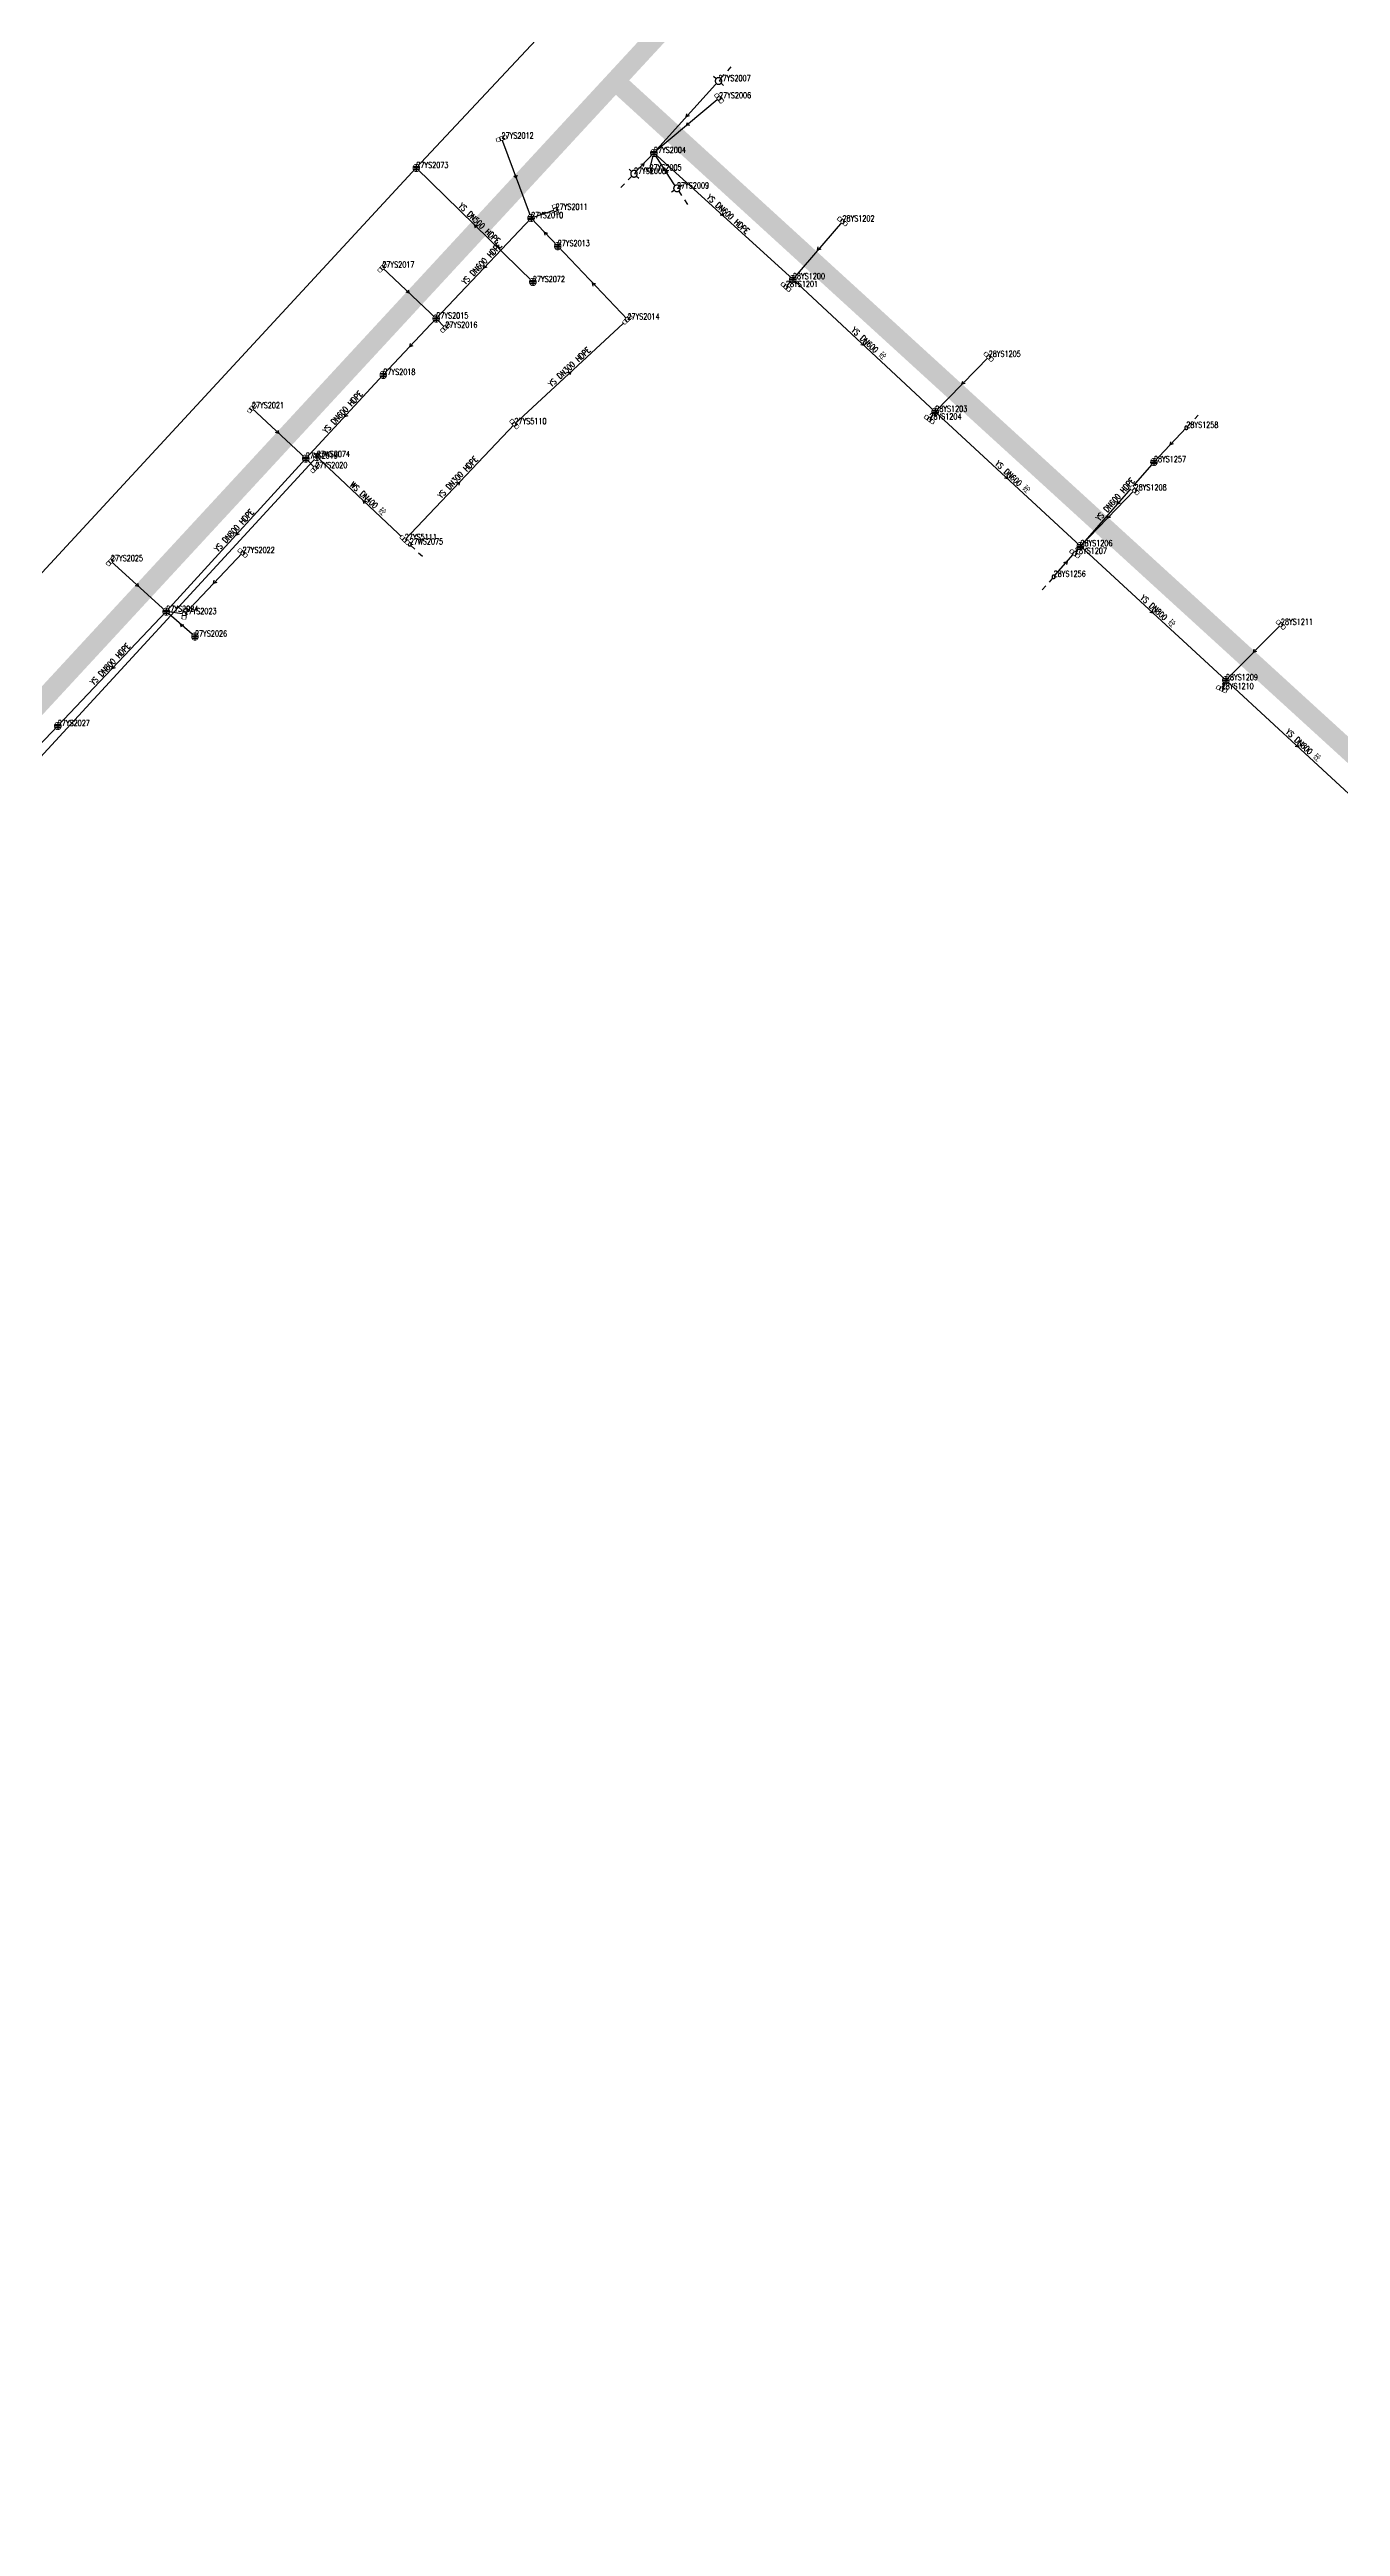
# Model space of a CAD drawing. Extents: x 78813 to 99477, y 2421021 to 2448125.
# Drawn here: x 85326.9 to 85523.1, y 2432378.3 to 2432754.7 of the extents above; entities that cross this region are included whole.
import ezdxf
from ezdxf.enums import TextEntityAlignment as Align

# ---------------------------------------------------------------- set-up
doc = ezdxf.new("R2010")
doc.units = 0
doc.set_wipeout_variables(frame=1)
doc.layers.get('0').update_dxf_attribs({"linetype": 'CONTINUOUS'})
for name, color, linetype in [('DX_WS', 16, 'CONTINUOUS'), ('DX_YS', 42, 'CONTINUOUS'), ('道路', 5, 'CONTINUOUS')]:
    doc.layers.add(name, color=color, linetype=linetype)
for name, color, linetype, true_color in [('WSLINE', 7, 'CONTINUOUS', 0x7f0000), ('YSANNEXE', 7, 'CONTINUOUS', 0xcc9900), ('YSLINE', 7, 'CONTINUOUS', 0xcc9900)]:
    doc.layers.add(name, color=color, linetype=linetype, true_color=true_color)
doc.layers.add('道路名称', color=7, linetype='CONTINUOUS', lineweight=0)
doc.styles.add('CcNameZT', font='txt.SHX', dxfattribs={"width": 0.8, "bigfont": 'HZTXT.SHX'})
doc.styles.get("Standard").update_dxf_attribs({"font": 'txt.shx', "bigfont": 'hztxt.shx'})
doc.styles.add('宋体0.7', font='', dxfattribs={"width": 0.7})
doc.styles.get('宋体0.7').set_extended_font_data('SimSun')

# ---------------------------------------------------------------- blocks, each defined once
blk = doc.blocks.new('PS非普查')
blk.add_lwpolyline([(3.7, 0), (5.3, 0)])
blk.add_wipeout([(0.5, 0), (0.5, 0.03), (0.5, 0.07), (0.49, 0.1), (0.48, 0.14), (0.47, 0.17), (0.46, 0.2), (0.44, 0.23), (0.42, 0.26), (0.4, 0.29), (0.38, 0.32), (0.36, 0.35), (0.33, 0.37), (0.31, 0.39), (0.28, 0.41), (0.25, 0.43), (0.22, 0.45), (0.19, 0.46), (0.15, 0.48), (0.12, 0.49), (0.09, 0.49), (0.05, 0.5), (0.02, 0.5), (-0.02, 0.5), (-0.05, 0.5), (-0.09, 0.49), (-0.12, 0.49), (-0.15, 0.48), (-0.19, 0.46), (-0.22, 0.45), (-0.25, 0.43), (-0.28, 0.41), (-0.31, 0.39), (-0.33, 0.37), (-0.36, 0.35), (-0.38, 0.32), (-0.4, 0.29), (-0.42, 0.26), (-0.44, 0.23), (-0.46, 0.2), (-0.47, 0.17), (-0.48, 0.14), (-0.49, 0.1), (-0.5, 0.07), (-0.5, 0.03), (-0.5, 0), (-0.5, -0.03), (-0.5, -0.07), (-0.49, -0.1), (-0.48, -0.14), (-0.47, -0.17), (-0.46, -0.2), (-0.44, -0.23), (-0.42, -0.26), (-0.4, -0.29), (-0.38, -0.32), (-0.36, -0.35), (-0.33, -0.37), (-0.31, -0.39), (-0.28, -0.41), (-0.25, -0.43), (-0.22, -0.45), (-0.19, -0.46), (-0.15, -0.48), (-0.12, -0.49), (-0.09, -0.49), (-0.05, -0.5), (-0.02, -0.5), (0.02, -0.5), (0.05, -0.5), (0.09, -0.49), (0.12, -0.49), (0.15, -0.48), (0.19, -0.46), (0.22, -0.45), (0.25, -0.43), (0.28, -0.41), (0.31, -0.39), (0.33, -0.37), (0.36, -0.35), (0.38, -0.32), (0.4, -0.29), (0.42, -0.26), (0.44, -0.23), (0.46, -0.2), (0.47, -0.17), (0.48, -0.14), (0.49, -0.1), (0.5, -0.07)])
blk.add_line((0.5, 0), (2.1, 0))
blk.add_lwpolyline([(0.5, 0), (0.5, 0.03), (0.5, 0.07), (0.49, 0.1), (0.48, 0.14), (0.47, 0.17), (0.46, 0.2), (0.44, 0.23), (0.42, 0.26), (0.4, 0.29), (0.38, 0.32), (0.36, 0.35), (0.33, 0.37), (0.31, 0.39), (0.28, 0.41), (0.25, 0.43), (0.22, 0.45), (0.19, 0.46), (0.15, 0.48), (0.12, 0.49), (0.09, 0.49), (0.05, 0.5), (0.02, 0.5), (-0.02, 0.5), (-0.05, 0.5), (-0.09, 0.49), (-0.12, 0.49), (-0.15, 0.48), (-0.19, 0.46), (-0.22, 0.45), (-0.25, 0.43), (-0.28, 0.41), (-0.31, 0.39), (-0.33, 0.37), (-0.36, 0.35), (-0.38, 0.32), (-0.4, 0.29), (-0.42, 0.26), (-0.44, 0.23), (-0.46, 0.2), (-0.47, 0.17), (-0.48, 0.14), (-0.49, 0.1), (-0.5, 0.07), (-0.5, 0.03), (-0.5, 0), (-0.5, -0.03), (-0.5, -0.07), (-0.49, -0.1), (-0.48, -0.14), (-0.47, -0.17), (-0.46, -0.2), (-0.44, -0.23), (-0.42, -0.26), (-0.4, -0.29), (-0.38, -0.32), (-0.36, -0.35), (-0.33, -0.37), (-0.31, -0.39), (-0.28, -0.41), (-0.25, -0.43), (-0.22, -0.45), (-0.19, -0.46), (-0.15, -0.48), (-0.12, -0.49), (-0.09, -0.49), (-0.05, -0.5), (-0.02, -0.5), (0.02, -0.5), (0.05, -0.5), (0.09, -0.49), (0.12, -0.49), (0.15, -0.48), (0.19, -0.46), (0.22, -0.45), (0.25, -0.43), (0.28, -0.41), (0.31, -0.39), (0.33, -0.37), (0.36, -0.35), (0.38, -0.32), (0.4, -0.29), (0.42, -0.26), (0.44, -0.23), (0.46, -0.2), (0.47, -0.17), (0.48, -0.14), (0.49, -0.1), (0.5, -0.07), (0.5, 0)], close=True)
blk = doc.blocks.new('PS污水井')
blk.add_lwpolyline([(1, 0), (1, 0.07), (0.99, 0.14), (0.98, 0.21), (0.96, 0.28), (0.94, 0.34), (0.91, 0.41), (0.88, 0.47), (0.85, 0.53), (0.81, 0.59), (0.77, 0.64), (0.72, 0.69), (0.67, 0.74), (0.62, 0.79), (0.56, 0.83), (0.5, 0.87), (0.44, 0.9), (0.37, 0.93), (0.31, 0.95), (0.24, 0.97), (0.17, 0.98), (0.1, 0.99), (0.03, 1), (-0.03, 1), (-0.1, 0.99), (-0.17, 0.98), (-0.24, 0.97), (-0.31, 0.95), (-0.37, 0.93), (-0.44, 0.9), (-0.5, 0.87), (-0.56, 0.83), (-0.62, 0.79), (-0.67, 0.74), (-0.72, 0.69), (-0.77, 0.64), (-0.81, 0.59), (-0.85, 0.53), (-0.88, 0.47), (-0.91, 0.41), (-0.94, 0.34), (-0.96, 0.28), (-0.98, 0.21), (-0.99, 0.14), (-1, 0.07), (-1, 0), (-1, -0.07), (-0.99, -0.14), (-0.98, -0.21), (-0.96, -0.28), (-0.94, -0.34), (-0.91, -0.41), (-0.88, -0.47), (-0.85, -0.53), (-0.81, -0.59), (-0.77, -0.64), (-0.72, -0.69), (-0.67, -0.74), (-0.62, -0.79), (-0.56, -0.83), (-0.5, -0.87), (-0.44, -0.9), (-0.37, -0.93), (-0.31, -0.95), (-0.24, -0.97), (-0.17, -0.98), (-0.1, -0.99), (-0.03, -1), (0.03, -1), (0.1, -0.99), (0.17, -0.98), (0.24, -0.97), (0.31, -0.95), (0.37, -0.93), (0.44, -0.9), (0.5, -0.87), (0.56, -0.83), (0.62, -0.79), (0.67, -0.74), (0.72, -0.69), (0.77, -0.64), (0.81, -0.59), (0.85, -0.53), (0.88, -0.47), (0.91, -0.41), (0.94, -0.34), (0.96, -0.28), (0.98, -0.21), (0.99, -0.14), (1, 0)], close=True)
blk.add_wipeout([(1, 0), (1, 0.07), (0.99, 0.14), (0.98, 0.21), (0.96, 0.28), (0.94, 0.34), (0.91, 0.41), (0.88, 0.47), (0.85, 0.53), (0.81, 0.59), (0.77, 0.64), (0.72, 0.69), (0.67, 0.74), (0.62, 0.79), (0.56, 0.83), (0.5, 0.87), (0.44, 0.9), (0.37, 0.93), (0.31, 0.95), (0.24, 0.97), (0.17, 0.98), (0.1, 0.99), (0.03, 1), (-0.03, 1), (-0.1, 0.99), (-0.17, 0.98), (-0.24, 0.97), (-0.31, 0.95), (-0.37, 0.93), (-0.44, 0.9), (-0.5, 0.87), (-0.56, 0.83), (-0.62, 0.79), (-0.67, 0.74), (-0.72, 0.69), (-0.77, 0.64), (-0.81, 0.59), (-0.85, 0.53), (-0.88, 0.47), (-0.91, 0.41), (-0.94, 0.34), (-0.96, 0.28), (-0.98, 0.21), (-0.99, 0.14), (-1, 0.07), (-1, 0), (-1, -0.07), (-0.99, -0.14), (-0.98, -0.21), (-0.96, -0.28), (-0.94, -0.34), (-0.91, -0.41), (-0.88, -0.47), (-0.85, -0.53), (-0.81, -0.59), (-0.77, -0.64), (-0.72, -0.69), (-0.67, -0.74), (-0.62, -0.79), (-0.56, -0.83), (-0.5, -0.87), (-0.44, -0.9), (-0.37, -0.93), (-0.31, -0.95), (-0.24, -0.97), (-0.17, -0.98), (-0.1, -0.99), (-0.03, -1), (0.03, -1), (0.1, -0.99), (0.17, -0.98), (0.24, -0.97), (0.31, -0.95), (0.37, -0.93), (0.44, -0.9), (0.5, -0.87), (0.56, -0.83), (0.62, -0.79), (0.67, -0.74), (0.72, -0.69), (0.77, -0.64), (0.81, -0.59), (0.85, -0.53), (0.88, -0.47), (0.91, -0.41), (0.94, -0.34), (0.96, -0.28), (0.98, -0.21), (0.99, -0.14)])
for p, q in [((-1, 0), (0, 0)), ((0, 1), (0, 0)), ((0, 0), (0, -1)), ((0, 0), (1, 0))]:
    blk.add_line(p, q)
blk = doc.blocks.new('LX')
for p, q in [((-0.866, 0.5), (0, 0)), ((0, 0), (-0.866, -0.5))]:
    blk.add_line(p, q)
blk = doc.blocks.new('PS雨水井')
blk.add_lwpolyline([(1, 0), (1, 0.07), (0.99, 0.14), (0.98, 0.21), (0.96, 0.28), (0.94, 0.34), (0.91, 0.41), (0.88, 0.47), (0.85, 0.53), (0.81, 0.59), (0.77, 0.64), (0.72, 0.69), (0.67, 0.74), (0.62, 0.79), (0.56, 0.83), (0.5, 0.87), (0.44, 0.9), (0.37, 0.93), (0.31, 0.95), (0.24, 0.97), (0.17, 0.98), (0.1, 0.99), (0.03, 1), (-0.03, 1), (-0.1, 0.99), (-0.17, 0.98), (-0.24, 0.97), (-0.31, 0.95), (-0.37, 0.93), (-0.44, 0.9), (-0.5, 0.87), (-0.56, 0.83), (-0.62, 0.79), (-0.67, 0.74), (-0.72, 0.69), (-0.77, 0.64), (-0.81, 0.59), (-0.85, 0.53), (-0.88, 0.47), (-0.91, 0.41), (-0.94, 0.34), (-0.96, 0.28), (-0.98, 0.21), (-0.99, 0.14), (-1, 0.07), (-1, 0), (-1, -0.07), (-0.99, -0.14), (-0.98, -0.21), (-0.96, -0.28), (-0.94, -0.34), (-0.91, -0.41), (-0.88, -0.47), (-0.85, -0.53), (-0.81, -0.59), (-0.77, -0.64), (-0.72, -0.69), (-0.67, -0.74), (-0.62, -0.79), (-0.56, -0.83), (-0.5, -0.87), (-0.44, -0.9), (-0.37, -0.93), (-0.31, -0.95), (-0.24, -0.97), (-0.17, -0.98), (-0.1, -0.99), (-0.03, -1), (0.03, -1), (0.1, -0.99), (0.17, -0.98), (0.24, -0.97), (0.31, -0.95), (0.37, -0.93), (0.44, -0.9), (0.5, -0.87), (0.56, -0.83), (0.62, -0.79), (0.67, -0.74), (0.72, -0.69), (0.77, -0.64), (0.81, -0.59), (0.85, -0.53), (0.88, -0.47), (0.91, -0.41), (0.94, -0.34), (0.96, -0.28), (0.98, -0.21), (0.99, -0.14), (1, 0)], close=True)
blk.add_wipeout([(1, 0), (1, 0.07), (0.99, 0.14), (0.98, 0.21), (0.96, 0.28), (0.94, 0.34), (0.91, 0.41), (0.88, 0.47), (0.85, 0.53), (0.81, 0.59), (0.77, 0.64), (0.72, 0.69), (0.67, 0.74), (0.62, 0.79), (0.56, 0.83), (0.5, 0.87), (0.44, 0.9), (0.37, 0.93), (0.31, 0.95), (0.24, 0.97), (0.17, 0.98), (0.1, 0.99), (0.03, 1), (-0.03, 1), (-0.1, 0.99), (-0.17, 0.98), (-0.24, 0.97), (-0.31, 0.95), (-0.37, 0.93), (-0.44, 0.9), (-0.5, 0.87), (-0.56, 0.83), (-0.62, 0.79), (-0.67, 0.74), (-0.72, 0.69), (-0.77, 0.64), (-0.81, 0.59), (-0.85, 0.53), (-0.88, 0.47), (-0.91, 0.41), (-0.94, 0.34), (-0.96, 0.28), (-0.98, 0.21), (-0.99, 0.14), (-1, 0.07), (-1, 0), (-1, -0.07), (-0.99, -0.14), (-0.98, -0.21), (-0.96, -0.28), (-0.94, -0.34), (-0.91, -0.41), (-0.88, -0.47), (-0.85, -0.53), (-0.81, -0.59), (-0.77, -0.64), (-0.72, -0.69), (-0.67, -0.74), (-0.62, -0.79), (-0.56, -0.83), (-0.5, -0.87), (-0.44, -0.9), (-0.37, -0.93), (-0.31, -0.95), (-0.24, -0.97), (-0.17, -0.98), (-0.1, -0.99), (-0.03, -1), (0.03, -1), (0.1, -0.99), (0.17, -0.98), (0.24, -0.97), (0.31, -0.95), (0.37, -0.93), (0.44, -0.9), (0.5, -0.87), (0.56, -0.83), (0.62, -0.79), (0.67, -0.74), (0.72, -0.69), (0.77, -0.64), (0.81, -0.59), (0.85, -0.53), (0.88, -0.47), (0.91, -0.41), (0.94, -0.34), (0.96, -0.28), (0.98, -0.21), (0.99, -0.14)])
for p, q in [((-1, 0), (0, 0)), ((-0.88, 0.48), (0, 0.47)), ((0, 1), (0, 0)), ((0, 0.47), (0.88, 0.47)), ((0, 0), (0, -1)), ((0, 0), (1, 0)), ((-0.88, -0.48), (0, -0.48)), ((0, -0.48), (0.88, -0.48))]:
    blk.add_line(p, q)
blk = doc.blocks.new('PS雨篦')
blk.add_lwpolyline([(-1.5, 0.5), (0, 0.5), (1.5, 0.5), (1.5, -0.5), (0, -0.5), (-1.5, -0.5)], close=True)
blk.add_wipeout([(-1.5, 0.5), (0, 0.5), (1.5, 0.5), (1.5, -0.5), (0, -0.5), (-1.5, -0.5)])
for p, q in [((-0.51, -0.5), (-0.51, 0.5)), ((0.49, -0.5), (0.49, 0.5))]:
    blk.add_line(p, q)
blk = doc.blocks.new('PS预留口')
blk.add_lwpolyline([(4.2, 0), (5.8, 0)])
blk.add_wipeout([(1, 0), (1, 0.07), (0.99, 0.14), (0.98, 0.21), (0.96, 0.28), (0.94, 0.34), (0.91, 0.41), (0.88, 0.47), (0.85, 0.53), (0.81, 0.59), (0.77, 0.64), (0.72, 0.69), (0.67, 0.74), (0.62, 0.79), (0.56, 0.83), (0.5, 0.87), (0.44, 0.9), (0.37, 0.93), (0.31, 0.95), (0.24, 0.97), (0.17, 0.98), (0.1, 0.99), (0.03, 1), (-0.03, 1), (-0.1, 0.99), (-0.17, 0.98), (-0.24, 0.97), (-0.31, 0.95), (-0.37, 0.93), (-0.44, 0.9), (-0.5, 0.87), (-0.56, 0.83), (-0.62, 0.79), (-0.67, 0.74), (-0.72, 0.69), (-0.77, 0.64), (-0.81, 0.59), (-0.85, 0.53), (-0.88, 0.47), (-0.91, 0.41), (-0.94, 0.34), (-0.96, 0.28), (-0.98, 0.21), (-0.99, 0.14), (-1, 0.07), (-1, 0), (-1, -0.07), (-0.99, -0.14), (-0.98, -0.21), (-0.96, -0.28), (-0.94, -0.34), (-0.91, -0.41), (-0.88, -0.47), (-0.85, -0.53), (-0.81, -0.59), (-0.77, -0.64), (-0.72, -0.69), (-0.67, -0.74), (-0.62, -0.79), (-0.56, -0.83), (-0.5, -0.87), (-0.44, -0.9), (-0.37, -0.93), (-0.31, -0.95), (-0.24, -0.97), (-0.17, -0.98), (-0.1, -0.99), (-0.03, -1), (0.03, -1), (0.1, -0.99), (0.17, -0.98), (0.24, -0.97), (0.31, -0.95), (0.37, -0.93), (0.44, -0.9), (0.5, -0.87), (0.56, -0.83), (0.62, -0.79), (0.67, -0.74), (0.72, -0.69), (0.77, -0.64), (0.81, -0.59), (0.85, -0.53), (0.88, -0.47), (0.91, -0.41), (0.94, -0.34), (0.96, -0.28), (0.98, -0.21), (0.99, -0.14)])
blk.add_line((1, 0), (2.6, 0))
blk.add_lwpolyline([(1, 0), (1, 0.07), (0.99, 0.14), (0.98, 0.21), (0.96, 0.28), (0.94, 0.34), (0.91, 0.41), (0.88, 0.47), (0.85, 0.53), (0.81, 0.59), (0.77, 0.64), (0.72, 0.69), (0.67, 0.74), (0.62, 0.79), (0.56, 0.83), (0.5, 0.87), (0.44, 0.9), (0.37, 0.93), (0.31, 0.95), (0.24, 0.97), (0.17, 0.98), (0.1, 0.99), (0.03, 1), (-0.03, 1), (-0.1, 0.99), (-0.17, 0.98), (-0.24, 0.97), (-0.31, 0.95), (-0.37, 0.93), (-0.44, 0.9), (-0.5, 0.87), (-0.56, 0.83), (-0.62, 0.79), (-0.67, 0.74), (-0.72, 0.69), (-0.77, 0.64), (-0.81, 0.59), (-0.85, 0.53), (-0.88, 0.47), (-0.91, 0.41), (-0.94, 0.34), (-0.96, 0.28), (-0.98, 0.21), (-0.99, 0.14), (-1, 0.07), (-1, 0), (-1, -0.07), (-0.99, -0.14), (-0.98, -0.21), (-0.96, -0.28), (-0.94, -0.34), (-0.91, -0.41), (-0.88, -0.47), (-0.85, -0.53), (-0.81, -0.59), (-0.77, -0.64), (-0.72, -0.69), (-0.67, -0.74), (-0.62, -0.79), (-0.56, -0.83), (-0.5, -0.87), (-0.44, -0.9), (-0.37, -0.93), (-0.31, -0.95), (-0.24, -0.97), (-0.17, -0.98), (-0.1, -0.99), (-0.03, -1), (0.03, -1), (0.1, -0.99), (0.17, -0.98), (0.24, -0.97), (0.31, -0.95), (0.37, -0.93), (0.44, -0.9), (0.5, -0.87), (0.56, -0.83), (0.62, -0.79), (0.67, -0.74), (0.72, -0.69), (0.77, -0.64), (0.81, -0.59), (0.85, -0.53), (0.88, -0.47), (0.91, -0.41), (0.94, -0.34), (0.96, -0.28), (0.98, -0.21), (0.99, -0.14), (1, 0)], close=True)
for points in [[(0, 1), (0, 2)], [(0, -2), (0, -1)]]:
    blk.add_lwpolyline(points)

msp = doc.modelspace()

# ---------------------------------------------------------------- linework, layer by layer
at = {"layer": 'WSLINE'}
for p, q in [((85367.53, 2432692.8), (85277.16, 2432594.7)), ((85381.67, 2432679.52), (85367.53, 2432692.8))]:
    msp.add_line(p, q, dxfattribs=at)
at = {"layer": 'YSLINE'}
for p, q in [((85426.78, 2432783.92), (85382.66, 2432736.72)), ((85428.58, 2432749.93), (85418.75, 2432739)), ((85428.66, 2432747.31), (85418.75, 2432739)), ((85395.61, 2432741.19), (85400.1, 2432729.11)), ((85415.73, 2432735.84), (85418.75, 2432739)), ((85418.09, 2432736.35), (85418.75, 2432739)), ((85418.75, 2432739), (85439.87, 2432719.83)), ((85422.26, 2432733.62), (85418.75, 2432739)), ((85400.37, 2432719.39), (85382.66, 2432736.72)), ((85400.1, 2432729.11), (85385.69, 2432713.84)), ((85403.82, 2432730.38), (85400.1, 2432729.11)), ((85404.14, 2432724.83), (85400.1, 2432729.11)), ((85447.4, 2432728.6), (85439.87, 2432719.83)), ((85414.73, 2432713.69), (85404.14, 2432724.83)), ((85377.5, 2432721.58), (85385.69, 2432713.84)), ((85438.82, 2432718.64), (85439.87, 2432719.83)), ((85439.87, 2432719.83), (85461.49, 2432699.67)), ((85385.69, 2432713.84), (85377.65, 2432705.27)), ((85387.07, 2432712.43), (85385.69, 2432713.84)), ((85397.57, 2432697.8), (85414.73, 2432713.69)), ((85469.62, 2432708.02), (85461.49, 2432699.67)), ((85460.61, 2432698.5), (85461.49, 2432699.67)), ((85461.49, 2432699.67), (85483.55, 2432679.26)), ((85499.64, 2432697.23), (85494.72, 2432692.03)), ((85494.72, 2432692.03), (85483.55, 2432679.26)), ((85491.78, 2432687.73), (85483.55, 2432679.26)), ((85356.28, 2432678.21), (85347.44, 2432668.93)), ((85479.49, 2432674.59), (85483.55, 2432679.26)), ((85482.71, 2432678.1), (85483.55, 2432679.26)), ((85483.55, 2432679.26), (85505.65, 2432658.88)), ((85336.26, 2432676.97), (85344.67, 2432669.29)), ((85344.67, 2432669.29), (85328.2, 2432651.92)), ((85347.44, 2432668.93), (85344.67, 2432669.29)), ((85349.04, 2432665.51), (85344.67, 2432669.29)), ((85514.01, 2432667.31), (85505.65, 2432658.88)), ((85505.01, 2432657.52), (85505.65, 2432658.88)), ((85505.65, 2432658.88), (85527.69, 2432638.5)), ((85328.2, 2432651.92), (85320.27, 2432643.57))]:
    msp.add_line(p, q, dxfattribs=at)

# ---------------------------------------------------------------- block references
at = {"layer": 'DX_WS', "xscale": 0.5000000000109518, "yscale": 0.5, "zscale": 0.5, "rotation": 136.9369130337061}
msp.add_blockref('LX', (85374.6, 2432686.16), dxfattribs=at)
at = {"layer": 'YSANNEXE', "yscale": 0.5, "zscale": 0.5}
for p, xscale, rotation in [((85423.66, 2432744.47), 0.5000000000236343, 228.0372024639738), ((85423.7, 2432743.15), 0.4999999999623967, 220.015793325307), ((85397.85, 2432735.15), 0.5000000001574741, 290.4896021253543), ((85391.52, 2432728.06), 0.5000000001550294, 135.7909974270936), ((85429.31, 2432729.42), 0.4999999999871826, 317.9915762995381), ((85443.63, 2432724.22), 0.5000000001008229, 229.1831180618362), ((85392.89, 2432721.48), 0.5000000000041096, 226.8912868717683), ((85409.43, 2432719.26), 0.4999999998977985, 133.4991662763766), ((85381.59, 2432717.71), 0.5000000000878982, 316.8456606964688), ((85381.67, 2432709.55), 0.5000000000041096, 226.8912868717683), ((85450.68, 2432709.75), 0.5000000000878982, 316.8456606964688), ((85406.15, 2432705.74), 0.4999999998393814, 42.97183461574548), ((85465.56, 2432703.84), 0.5000000000623607, 225.7453712877373), ((85361.78, 2432696.38), 0.5000000000878982, 316.8456606964688), ((85371.76, 2432698.91), 0.5000000000745004, 227.4642446757911), ((85472.52, 2432689.46), 0.4999999999256761, 317.4186185119841), ((85389.24, 2432688.99), 0.5000000000947901, 46.40958141678438), ((85487.66, 2432683.5), 0.5000000000623607, 225.7453712877373), ((85340.46, 2432673.13), 0.4999999999256761, 317.4186185119841), ((85351.86, 2432673.57), 0.4999999998439218, 226.318329060497), ((85494.6, 2432669.07), 0.4999999999256761, 317.4186185119841), ((85509.83, 2432663.1), 0.5000000001441505, 225.1724135036378), ((85336.43, 2432660.6), 0.4999999998439218, 226.318329060497), ((85516.67, 2432648.69), 0.4999999999256761, 317.4186185119841)]:
    msp.add_blockref('LX', p, dxfattribs=dict(at, xscale=xscale, rotation=rotation))

# ---------------------------------------------------------------- texts
at = {"layer": 'DX_WS', "style": 'CcNameZT', "width": 0.8}
msp.add_text(' WS DN400 砼', height=0.9, rotation=316.7988, dxfattribs=at).set_placement((85374.77, 2432686.34, 2.69), align=Align.CENTER)
at = {"layer": 'DX_YS', "style": 'CcNameZT', "width": 0.8}
for s, rotation, p in [(' YS DN500 HDPE', 315.6131, (85391.69, 2432728.23, 1.49)), (' YS DN600 HDPE', 317.7535, (85429.48, 2432729.6, 1.75)), (' YS DN600 HDPE', 46.6849, (85392.71, 2432721.65, 2.98)), (' YS DN600 砼', 317.0092, (85450.85, 2432709.93, 2.06)), (' YS DN300 HDPE', 42.8008, (85405.98, 2432705.92, 3.6)), (' YS DN600 HDPE', 47.214, (85371.58, 2432699.08, 2.82)), (' YS DN300 HDPE', 46.5762, (85389.06, 2432689.17, 3.73)), (' YS DN600 砼', 317.2242, (85472.69, 2432689.65, 2.07)), (' YS DN800 砼', 317.3268, (85494.77, 2432669.26, 1.76)), (' YS DN800 HDPE', 46.52, (85336.25, 2432660.77, 2.62)), (' YS DN800 砼', 317.2406, (85516.84, 2432648.88, 1.43))]:
    msp.add_text(s, height=0.9, rotation=rotation, dxfattribs=at).set_placement(p, align=Align.CENTER)

# ---------------------------------------------------------------- next in the draw order: block references
at = {"layer": 'DX_WS', "xscale": 0.5, "yscale": 0.5, "zscale": 0.5}
msp.add_blockref('PS污水井', (85367.53, 2432692.8, 2.5), dxfattribs=at)
at = {"layer": 'DX_WS', "xscale": 0.4999999998695928, "yscale": 0.5, "zscale": 0.5, "rotation": 316.7988494197787}
msp.add_blockref('PS非普查', (85381.67, 2432679.52, 2.69), dxfattribs=at)
at = {"layer": 'DX_YS', "yscale": 0.5, "zscale": 0.5}
for name, p, xscale, rotation in [('PS预留口', (85428.58, 2432749.93, 2.05), 0.4999999998238466, 48.0278538871366), ('PS雨篦', (85395.61, 2432741.19, 3.75), 0.4999999999253212, 200.3873939594355), ('PS预留口', (85415.73, 2432735.84, 2.34), 0.5000000001091345, 226.3723136679948), ('PS预留口', (85422.26, 2432733.62, 2.06), 0.5000000000107973, 303.0720673792446), ('PS雨篦', (85403.82, 2432730.38, 3.88), 0.5000000002035813, 108.7346825550062), ('PS雨篦', (85447.4, 2432728.6, 3.1), 0.4999999998879148, 139.3680834425468), ('PS雨篦', (85387.07, 2432712.43, 3.74), 0.4999999998492847, 44.3839400699468), ('PS雨篦', (85414.73, 2432713.69, 3.73), 0.4999999999363494, 43.55335118578564), ('PS雨篦', (85469.62, 2432708.02, 3.35), 0.5000000001343671, 135.7993917687567), ('PS非普查', (85499.64, 2432697.23, 2.41), 0.499999999935979, 46.56803719162414), ('PS雨篦', (85491.78, 2432687.73, 3.17), 0.4999999998576846, 135.8368759755352), ('PS非普查', (85479.49, 2432674.59, 2.07), 0.4999999999079716, 229.010966761856), ('PS雨篦', (85514.01, 2432667.31, 3.05), 0.5000000000057876, 135.2047975773229), ('PS雨篦', (85505.01, 2432657.52, 3.06), 0.4999999999167246, 335.0632917097562)]:
    msp.add_blockref(name, p, dxfattribs=dict(at, xscale=xscale, rotation=rotation))
at = {"layer": 'DX_YS', "xscale": 0.5, "yscale": 0.5, "zscale": 0.5}
for p in [(85400.1, 2432729.11, 2.98), (85404.14, 2432724.83, 3.34), (85400.37, 2432719.39, 1.49), (85439.87, 2432719.83, 2.06), (85461.49, 2432699.67, 2.07), (85494.72, 2432692.03, 2.22), (85483.55, 2432679.26, 1.76)]:
    msp.add_blockref('PS雨水井', p, dxfattribs=at)

# ---------------------------------------------------------------- next in the draw order: linework, layer by layer
at = {"layer": 'YSLINE'}
for p, q in [((85382.66, 2432736.72), (85254.61, 2432598.24)), ((85377.65, 2432705.27), (85365.87, 2432692.55)), ((85357.69, 2432700.21), (85365.87, 2432692.55)), ((85380.91, 2432680.19), (85397.57, 2432697.8)), ((85365.87, 2432692.55), (85344.67, 2432669.29)), ((85367.32, 2432691.12), (85365.87, 2432692.55))]:
    msp.add_line(p, q, dxfattribs=at)

# ---------------------------------------------------------------- next in the draw order: block references
at = {"layer": 'DX_YS', "yscale": 0.5, "zscale": 0.5}
for p, xscale, rotation in [((85428.66, 2432747.31, 3.08), 0.4999999998270646, 129.9531408454455), ((85438.82, 2432718.64, 3.08), 0.4999999999435493, 318.7663879775099), ((85460.61, 2432698.5, 3.23), 0.5000000000316651, 322.9575252259126), ((85482.71, 2432678.1, 2.9), 0.4999999999947634, 324.1461338062749)]:
    msp.add_blockref('PS雨篦', p, dxfattribs=dict(at, xscale=xscale, rotation=rotation))
at = {"layer": 'DX_YS', "xscale": 0.5, "yscale": 0.5, "zscale": 0.5}
for p in [(85418.75, 2432739, 1.75), (85385.69, 2432713.84, 2.82), (85505.65, 2432658.88, 1.43)]:
    msp.add_blockref('PS雨水井', p, dxfattribs=at)
at = {"layer": 'YSANNEXE', "yscale": 0.5, "zscale": 0.5}
for p, xscale, rotation in [((85402.12, 2432726.97), 0.4999999998977985, 133.4991662763766), ((85497.18, 2432694.63), 0.4999999998439218, 226.318329060497), ((85489.13, 2432685.64), 0.50000000014632, 228.6101602728715)]:
    msp.add_blockref('LX', p, dxfattribs=dict(at, xscale=xscale, rotation=rotation))

# ---------------------------------------------------------------- next in the draw order: texts
at = {"layer": 'DX_WS', "style": 'CcNameZT', "width": 0.8}
for s, p in [('27WS2074', (85367.53, 2432692.8, 2.5)), ('27WS2075', (85381.67, 2432679.52, 2.69))]:
    msp.add_text(s, height=0.9, dxfattribs=at).set_placement(p)
at = {"layer": 'DX_YS', "width": 0.8}
for s, p in [('27YS2007', (85428.58, 2432749.93, 2.05)), ('27YS2012', (85395.61, 2432741.19, 3.75)), ('27YS2009', (85422.26, 2432733.62, 2.06)), ('27YS2011', (85403.82, 2432730.38, 3.88)), ('27YS2010', (85400.1, 2432729.11, 2.98)), ('28YS1202', (85447.4, 2432728.6, 3.1)), ('27YS2013', (85404.14, 2432724.83, 3.34)), ('27YS2072', (85400.37, 2432719.39, 1.49)), ('27YS2014', (85414.73, 2432713.69, 3.73)), ('28YS1205', (85469.62, 2432708.02, 3.35)), ('28YS1258', (85499.64, 2432697.23, 2.41)), ('28YS1257', (85494.72, 2432692.03, 2.22)), ('28YS1208', (85491.78, 2432687.73, 3.17)), ('28YS1256', (85479.49, 2432674.59, 2.07)), ('28YS1211', (85514.01, 2432667.31, 3.05))]:
    msp.add_text(s, height=0.9, dxfattribs=at).set_placement(p)
at = {"layer": 'DX_YS', "style": 'CcNameZT', "width": 0.8}
msp.add_text(' YS DN600 HDPE', height=0.9, rotation=48.8017, dxfattribs=at).set_placement((85488.95, 2432685.81, 2.22), align=Align.CENTER)

# ---------------------------------------------------------------- next in the draw order: block references
at = {"layer": 'DX_YS', "xscale": 0.5, "yscale": 0.5, "zscale": 0.5}
for p in [(85382.66, 2432736.72, 1.71), (85377.65, 2432705.27, 2.82), (85344.67, 2432669.29, 2.62), (85349.04, 2432665.51, 3.36), (85328.2, 2432651.92, 2.48)]:
    msp.add_blockref('PS雨水井', p, dxfattribs=at)
at = {"layer": 'DX_YS', "yscale": 0.5, "zscale": 0.5}
for p, xscale, rotation in [((85418.09, 2432736.35, 3.42), 0.4999999999914292, 346.1112160640452), ((85377.5, 2432721.58, 3.61), 0.4999999999844908, 226.6425298249044), ((85357.69, 2432700.21, 3.53), 0.4999999999533332, 226.865558240501), ((85397.57, 2432697.8, 3.6), 0.5000000001360878, 312.8007978645292), ((85367.32, 2432691.12, 3.63), 0.5000000000094267, 45.4376675811445), ((85356.28, 2432678.21, 3.74), 0.5000000000421766, 136.4253829186164), ((85380.91, 2432680.19, 3.73), 0.4999999998843458, 316.5761515829776), ((85336.26, 2432676.97, 3.67), 0.4999999998387726, 227.5547540696933), ((85347.44, 2432668.93, 3.52), 0.5000000000110993, 82.60304423049313)]:
    msp.add_blockref('PS雨篦', p, dxfattribs=dict(at, xscale=xscale, rotation=rotation))
at = {"layer": 'YSANNEXE', "xscale": 0.5000000000786358, "yscale": 0.5, "zscale": 0.5, "rotation": 49.27437038812209}
msp.add_blockref('LX', (85481.52, 2432676.93), dxfattribs=at)

# ---------------------------------------------------------------- next in the draw order: texts
at = {"layer": 'DX_YS', "width": 0.8}
for s, p in [('27YS2006', (85428.66, 2432747.31, 3.08)), ('27YS2004', (85418.75, 2432739, 1.75)), ('28YS1201', (85438.82, 2432718.64, 3.08)), ('28YS1200', (85439.87, 2432719.83, 2.06)), ('27YS2015', (85385.69, 2432713.84, 2.82)), ('27YS2016', (85387.07, 2432712.43, 3.74)), ('28YS1203', (85461.49, 2432699.67, 2.07)), ('28YS1204', (85460.61, 2432698.5, 3.23)), ('28YS1207', (85482.71, 2432678.1, 2.9)), ('28YS1206', (85483.55, 2432679.26, 1.76)), ('28YS1209', (85505.65, 2432658.88, 1.43)), ('28YS1210', (85505.01, 2432657.52, 3.06))]:
    msp.add_text(s, height=0.9, dxfattribs=at).set_placement(p)

# ---------------------------------------------------------------- next in the draw order: linework, layer by layer
at = {"layer": '道路', "const_width": 3, "flags": 128}
msp.add_lwpolyline([(85412.89, 2432749.94), (85818.22, 2432379.8)], dxfattribs=at)

# ---------------------------------------------------------------- next in the draw order: block references
at = {"layer": 'DX_YS', "xscale": 0.5, "yscale": 0.5, "zscale": 0.5}
msp.add_blockref('PS雨水井', (85365.87, 2432692.55, 2.81), dxfattribs=at)
at = {"layer": 'YSANNEXE', "yscale": 0.5, "zscale": 0.5}
for p, xscale, rotation in [((85417.24, 2432737.42), 0.5000000000947901, 46.40958141678438), ((85420.5, 2432736.31), 0.4999999999502592, 123.1859259576093), ((85355.27, 2432680.92), 0.5000000000745004, 227.4642446757911), ((85346.85, 2432667.4), 0.5000000000826827, 139.2287442066078)]:
    msp.add_blockref('LX', p, dxfattribs=dict(at, xscale=xscale, rotation=rotation))

# ---------------------------------------------------------------- next in the draw order: texts
at = {"layer": 'DX_YS', "width": 0.8}
for s, p in [('27YS2073', (85382.66, 2432736.72, 1.71)), ('27YS2008', (85415.73, 2432735.84, 2.34)), ('27YS2005', (85418.09, 2432736.35, 3.42)), ('27YS2017', (85377.5, 2432721.58, 3.61)), ('27YS2018', (85377.65, 2432705.27, 2.82)), ('27YS2021', (85357.69, 2432700.21, 3.53)), ('27YS5110', (85397.57, 2432697.8, 3.6)), ('27YS2022', (85356.28, 2432678.21, 3.74)), ('27YS5111', (85380.91, 2432680.19, 3.73)), ('27YS2025', (85336.26, 2432676.97, 3.67)), ('27YS2024', (85344.67, 2432669.29, 2.62)), ('27YS2023', (85347.44, 2432668.93, 3.52)), ('27YS2026', (85349.04, 2432665.51, 3.36)), ('27YS2027', (85328.2, 2432651.92, 2.48))]:
    msp.add_text(s, height=0.9, dxfattribs=at).set_placement(p)
at = {"layer": 'DX_YS', "style": 'CcNameZT', "width": 0.8}
msp.add_text(' YS DN800 HDPE', height=0.9, rotation=47.6472, dxfattribs=at).set_placement((85355.09, 2432681.09, 2.81), align=Align.CENTER)

# ---------------------------------------------------------------- next in the draw order: linework, layer by layer
at = {"layer": '道路', "const_width": 3, "flags": 128}
msp.add_lwpolyline([(85140.83, 2432455.7), (85681.51, 2433040.47)], dxfattribs=at)

# ---------------------------------------------------------------- next in the draw order: texts
at = {"layer": 'DX_YS', "width": 0.8}
for s, p in [('27YS2019', (85365.87, 2432692.55, 2.81)), ('27YS2020', (85367.32, 2432691.12, 3.63))]:
    msp.add_text(s, height=0.9, dxfattribs=at).set_placement(p)
at = {"layer": '道路名称', "linetype": 'Continuous', "style": '宋体0.7', "width": 0.7}
msp.add_text('石  化  八  路', height=70, rotation=47.2959, dxfattribs=at).set_placement((85189.33, 2432568.49))
msp.add_text('石  化  八  路', height=70, rotation=47.2959, dxfattribs=at).set_placement((85189.33, 2432568.49))

doc.saveas('drawing.dxf')
